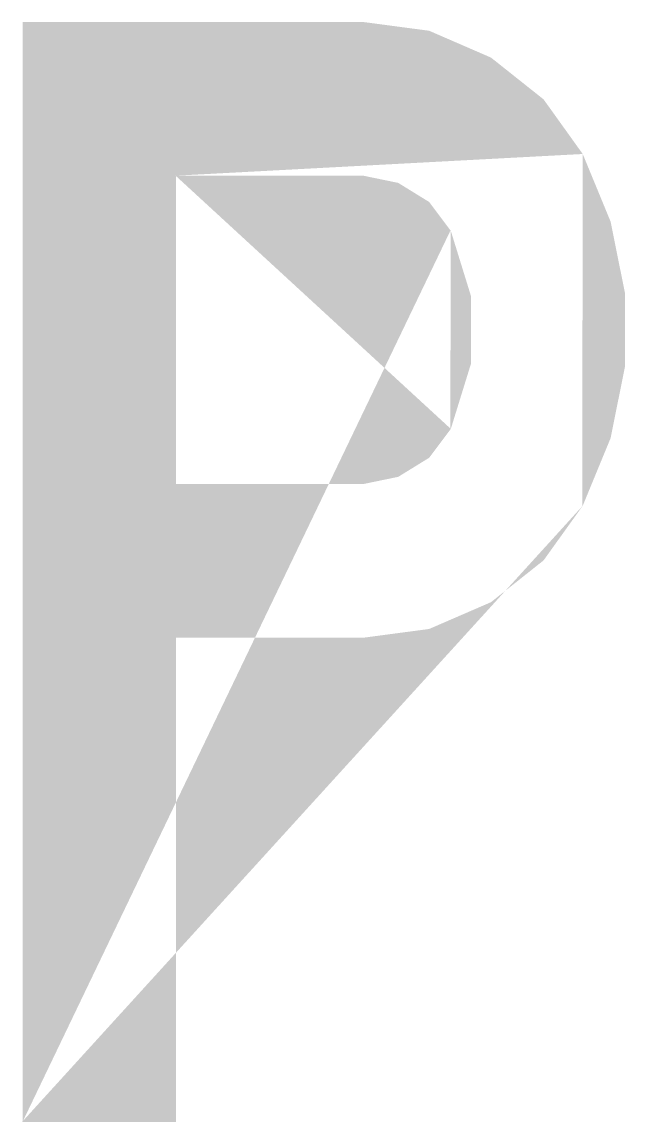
# Model space of a CAD drawing. Extents: x 79 to 946, y -1483 to 269.
# Drawn here: x 286.8 to 316.9, y -91.5 to -36.5 of the extents above; entities that cross this region are included whole.
import ezdxf

# ---------------------------------------------------------------- set-up
doc = ezdxf.new("R2010")
doc.units = 0
doc.header["$LTSCALE"] = 12
doc.header["$MEASUREMENT"] = 0
doc.layers.add('GREEN', color=84, linetype='CONTINUOUS')

msp = doc.modelspace()

# ---------------------------------------------------------------- hatches: boundary and pattern name
at = {"layer": 'GREEN'}
h = msp.add_hatch(color=256, dxfattribs=at)
h.paths.add_polyline_path([(303.819, -44.179), (303.793, -44.179)], flags=16)
edge = h.paths.add_edge_path(flags=17)
edge.add_line((294.462, -59.593), (294.462, -44.179))
edge.add_line((294.462, -44.179), (303.819, -44.179))
edge.add_line((305.571, -44.54), (303.819, -44.179))
edge.add_line((305.571, -44.54), (307.118, -45.494))
edge.add_line((307.118, -45.494), (308.201, -46.937))
edge.add_line((308.201, -46.937), (309.206, -50.185))
edge.add_line((309.206, -50.185), (309.206, -53.588))
edge.add_line((309.206, -53.588), (308.201, -56.835))
edge.add_line((308.201, -56.835), (307.118, -58.279))
edge.add_line((307.118, -58.279), (305.571, -59.232))
edge.add_line((305.571, -59.232), (303.819, -59.593))
edge.add_line((303.819, -59.593), (294.462, -59.593))
h.paths.add_polyline_path([(303.793, -36.498), (303.819, -36.498)], flags=16)
edge = h.paths.add_edge_path()
edge.add_line((294.462, -91.478), (286.781, -91.478))
edge.add_line((286.781, -91.478), (286.781, -36.498))
edge.add_line((286.781, -36.498), (303.819, -36.498))
edge.add_line((307.118, -36.936), (303.819, -36.498))
edge.add_line((307.118, -36.936), (310.211, -38.277))
edge.add_line((310.211, -38.277), (312.84, -40.365))
edge.add_line((312.84, -40.365), (314.799, -43.097))
edge.add_line((314.799, -43.097), (316.191, -46.473))
edge.add_line((316.191, -46.473), (316.913, -50.056))
edge.add_line((316.913, -50.056), (316.913, -53.716))
edge.add_line((316.913, -53.716), (316.191, -57.299))
edge.add_line((316.191, -57.299), (314.799, -60.676))
edge.add_line((314.799, -60.676), (312.84, -63.408))
edge.add_line((312.84, -63.408), (310.211, -65.496))
edge.add_line((310.211, -65.496), (307.118, -66.836))
edge.add_line((307.118, -66.836), (303.819, -67.274))
edge.add_line((303.819, -67.274), (294.462, -67.274))
edge.add_line((294.462, -67.274), (294.462, -91.478))
edge = h.paths.add_edge_path()
edge.add_line((294.462, -44.179), (294.436, -44.179))
edge.add_line((308.201, -56.835), (308.175, -56.835))
edge.add_line((308.201, -46.937), (308.175, -46.937))
edge.add_line((286.781, -91.478), (286.755, -91.478))
edge.add_line((314.799, -60.676), (314.773, -60.676))
edge.add_line((314.799, -43.097), (314.773, -43.097))
h = msp.add_hatch(color=256, dxfattribs=at)
h.paths.add_polyline_path([(303.819, -44.179), (303.793, -44.179)], flags=16)
edge = h.paths.add_edge_path(flags=17)
edge.add_line((294.462, -59.593), (294.462, -44.179))
edge.add_line((294.462, -44.179), (303.819, -44.179))
edge.add_line((305.571, -44.54), (303.819, -44.179))
edge.add_line((305.571, -44.54), (307.118, -45.494))
edge.add_line((307.118, -45.494), (308.201, -46.937))
edge.add_line((308.201, -46.937), (309.206, -50.185))
edge.add_line((309.206, -50.185), (309.206, -53.588))
edge.add_line((309.206, -53.588), (308.201, -56.835))
edge.add_line((308.201, -56.835), (307.118, -58.279))
edge.add_line((307.118, -58.279), (305.571, -59.232))
edge.add_line((305.571, -59.232), (303.819, -59.593))
edge.add_line((303.819, -59.593), (294.462, -59.593))
h.paths.add_polyline_path([(303.793, -36.498), (303.819, -36.498)], flags=16)
edge = h.paths.add_edge_path()
edge.add_line((294.462, -91.478), (286.781, -91.478))
edge.add_line((286.781, -91.478), (286.781, -36.498))
edge.add_line((286.781, -36.498), (303.819, -36.498))
edge.add_line((307.118, -36.936), (303.819, -36.498))
edge.add_line((307.118, -36.936), (310.211, -38.277))
edge.add_line((310.211, -38.277), (312.84, -40.365))
edge.add_line((312.84, -40.365), (314.799, -43.097))
edge.add_line((314.799, -43.097), (316.191, -46.473))
edge.add_line((316.191, -46.473), (316.913, -50.056))
edge.add_line((316.913, -50.056), (316.913, -53.716))
edge.add_line((316.913, -53.716), (316.191, -57.299))
edge.add_line((316.191, -57.299), (314.799, -60.676))
edge.add_line((314.799, -60.676), (312.84, -63.408))
edge.add_line((312.84, -63.408), (310.211, -65.496))
edge.add_line((310.211, -65.496), (307.118, -66.836))
edge.add_line((307.118, -66.836), (303.819, -67.274))
edge.add_line((303.819, -67.274), (294.462, -67.274))
edge.add_line((294.462, -67.274), (294.462, -91.478))
edge = h.paths.add_edge_path()
edge.add_line((294.462, -44.179), (294.436, -44.179))
edge.add_line((308.201, -56.835), (308.175, -56.835))
edge.add_line((308.201, -46.937), (308.175, -46.937))
edge.add_line((286.781, -91.478), (286.755, -91.478))
edge.add_line((314.799, -60.676), (314.773, -60.676))
edge.add_line((314.799, -43.097), (314.773, -43.097))

doc.saveas('drawing.dxf')
